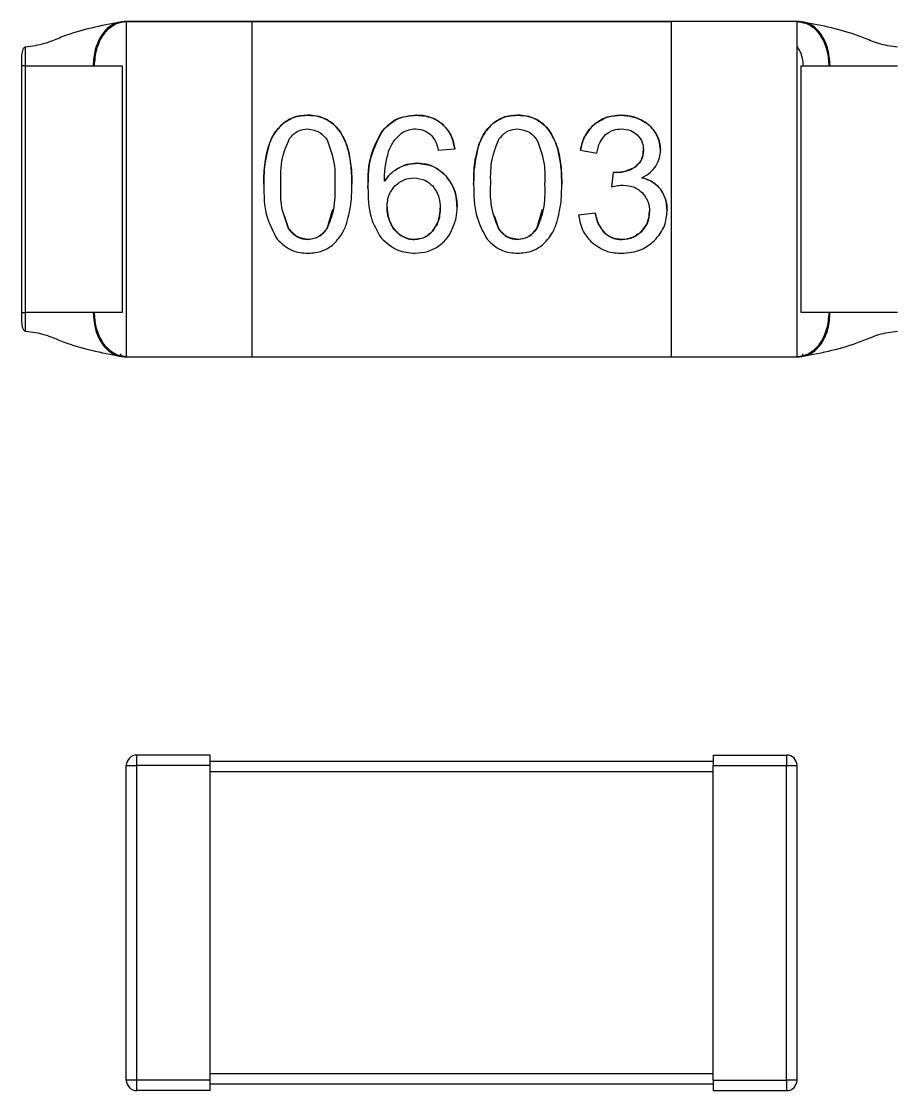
# Model space of a CAD drawing. Header units: millimetres. Extents: x 5 to 292, y 5 to 205.
# Drawn here: x 60.814 to 62.904, y 106.832 to 109.382 of the extents above; entities that cross this region are included whole.
import ezdxf

# ---------------------------------------------------------------- set-up
doc = ezdxf.new("R2010")
doc.units = ezdxf.units.MM

msp = doc.modelspace()

# ---------------------------------------------------------------- linework, layer by layer
at = {"color": 7, "linetype": 'Continuous', "lineweight": 25}
for p, q in [((61.0644, 109.3821), (61.0598, 109.3821)), ((61.3644, 109.3821), (61.0644, 109.3821)), ((61.0644, 109.3821), (61.3644, 109.3821)), ((61.0644, 109.3821), (61.0644, 109.3821)), ((61.0644, 109.3821), (61.0644, 108.5821)), ((61.3644, 109.3821), (61.3644, 109.3821)), ((61.3644, 108.5821), (61.3644, 109.3821)), ((62.3644, 109.3821), (61.3644, 109.3821)), ((61.3644, 109.3821), (62.3644, 109.3821)), ((62.3644, 109.3821), (62.3644, 108.5821)), ((62.6644, 109.3821), (62.3644, 109.3821)), ((62.6644, 109.3821), (62.3644, 109.3821)), ((62.3644, 109.3821), (62.3644, 109.3821)), ((62.6691, 109.3821), (62.6644, 109.3821)), ((62.6644, 108.5821), (62.6644, 109.3821)), ((62.6644, 109.3821), (62.6644, 109.3821)), ((60.8144, 109.2761), (60.8144, 108.6882)), ((60.8244, 108.6882), (60.8244, 109.2761)), ((60.9855, 109.2761), (60.9887, 109.2761)), ((61.0544, 109.2761), (61.0544, 108.6882)), ((62.6744, 108.6882), (62.6744, 109.2761)), ((62.7402, 109.2761), (62.7433, 109.2761)), ((61.8086, 109.0751), (61.848, 109.0781)), ((62.1475, 109.0748), (62.187, 109.0678)), ((62.2259, 109.0221), (62.2215, 108.9874)), ((61.5433, 108.8883), (61.557, 108.9346)), ((62.0439, 108.8883), (62.0576, 108.9346)), ((62.1831, 108.9252), (62.1435, 108.9199)), ((61.4413, 108.9193), (61.4517, 108.8882)), ((61.9418, 108.9193), (61.9522, 108.8882)), ((60.9887, 108.6882), (60.9855, 108.6882)), ((62.7433, 108.6882), (62.7402, 108.6882)), ((61.0506, 108.5839), (61.0515, 108.589)), ((61.0644, 108.5821), (61.3644, 108.5821)), ((61.3644, 108.5821), (62.3644, 108.5821)), ((62.3644, 108.5821), (62.6644, 108.5821)), ((62.6774, 108.589), (62.6782, 108.5839)), ((61.0895, 107.6075), (61.0895, 107.6325)), ((61.2645, 107.6325), (61.0895, 107.6325)), ((61.2645, 107.6075), (61.2645, 107.6325)), ((62.4645, 107.6325), (62.6395, 107.6325)), ((62.4645, 107.6325), (62.4645, 107.6075)), ((62.6395, 107.6325), (62.6395, 107.6075)), ((61.0645, 106.8575), (61.0645, 107.6075)), ((61.0645, 107.6075), (61.0895, 107.6075)), ((61.0895, 106.8575), (61.0895, 107.6075)), ((61.2645, 107.6075), (61.0895, 107.6075)), ((62.4645, 107.6175), (61.2645, 107.6175)), ((61.2645, 106.8575), (61.2645, 107.6075)), ((62.4645, 107.6075), (62.6395, 107.6075)), ((62.4645, 106.8575), (62.4645, 107.6075)), ((62.6395, 106.8575), (62.6395, 107.6075)), ((62.6395, 107.6075), (62.6645, 107.6075)), ((62.6645, 106.8575), (62.6645, 107.6075)), ((62.4645, 107.5925), (61.2645, 107.5925)), ((61.0895, 106.8575), (61.0645, 106.8575)), ((61.0895, 106.8325), (61.0895, 106.8575)), ((61.2645, 106.8575), (61.0895, 106.8575)), ((62.4645, 106.8725), (61.2645, 106.8725)), ((61.2645, 106.8325), (61.2645, 106.8575)), ((62.4645, 106.8575), (62.6395, 106.8575)), ((62.4645, 106.8575), (62.4645, 106.8325)), ((62.6395, 106.8575), (62.6395, 106.8325)), ((62.6645, 106.8575), (62.6395, 106.8575)), ((61.2645, 106.8325), (61.0895, 106.8325)), ((62.4645, 106.8475), (61.2645, 106.8475)), ((62.4645, 106.8325), (62.6395, 106.8325))]:
    msp.add_line(p, q, dxfattribs=at)
for centre, start, end in [((61.0895, 107.6075), 90, 180), ((62.6395, 107.6075), 0, 90), ((61.0895, 106.8575), 180, 270), ((62.6395, 106.8575), 270, 0)]:
    msp.add_arc(centre, 0.025, start, end, dxfattribs=at)
for points, knots in [([(61.0598, 109.3821), (61.013, 109.3736), (60.9544, 109.3629), (60.8934, 109.3377), (60.8617, 109.3255), (60.8398, 109.3228), (60.8246, 109.321)], [0, 0, 0, 0, 0.5831736, 0.729951, 0.8128889, 1, 1, 1, 1]), ([(61.0598, 109.3821), (61.0504, 109.3807), (61.0361, 109.3786), (61.0188, 109.3653), (61.0069, 109.3517), (60.9973, 109.3346), (60.988, 109.3099), (60.9865, 109.2894), (60.9855, 109.2761)], [0, 0, 0, 0, 0.239451, 0.368432, 0.499926, 0.631636, 0.76056, 1, 1, 1, 1]), ([(60.9887, 109.2761), (60.9897, 109.2894), (60.9913, 109.3099), (61.0007, 109.3346), (61.0105, 109.3517), (61.0227, 109.3653), (61.0402, 109.3786), (61.0549, 109.3807), (61.0644, 109.3821)], [0, 0, 0, 0, 0.23944, 0.368364, 0.500074, 0.631568, 0.760549, 1, 1, 1, 1]), ([(61.0644, 109.3821), (61.0636, 109.3821), (61.062, 109.3821), (61.0605, 109.3821), (61.0598, 109.3821)], [0, 0, 0, 0, 0.56, 1, 1, 1, 1]), ([(62.6644, 109.3821), (62.6752, 109.3803), (62.6975, 109.3764), (62.7229, 109.3477), (62.7377, 109.312), (62.7394, 109.2877), (62.7402, 109.2761)], [0, 0, 0, 0, 0.270266, 0.562339, 0.789685, 1, 1, 1, 1]), ([(62.6691, 109.3821), (62.6682, 109.3821), (62.6666, 109.3821), (62.6651, 109.3821), (62.6644, 109.3821)], [0, 0, 0, 0, 0.56, 1, 1, 1, 1]), ([(62.7433, 109.2761), (62.742, 109.2911), (62.7393, 109.3224), (62.7192, 109.3579), (62.6942, 109.3787), (62.6772, 109.381), (62.6691, 109.3821)], [0, 0, 0, 0, 0.2701974, 0.5623763, 0.7897324, 1, 1, 1, 1]), ([(62.9042, 109.321), (62.8889, 109.3229), (62.8667, 109.3256), (62.8348, 109.338), (62.7739, 109.3631), (62.7156, 109.3737), (62.6691, 109.3821)], [0, 0, 0, 0, 0.1897086, 0.2731531, 0.421313, 1, 1, 1, 1]), ([(60.8244, 109.321), (60.8238, 109.3209), (60.8225, 109.3206), (60.8208, 109.3195), (60.8193, 109.3178), (60.8161, 109.3122), (60.8143, 109.2977), (60.8144, 109.2845), (60.8144, 109.2761)], [0, 0, 0, 0, 0.039858, 0.080626, 0.125652, 0.177466, 0.47696, 1, 1, 1, 1]), ([(60.8244, 109.2761), (60.8244, 109.2838), (60.8244, 109.2994), (60.8244, 109.3138), (60.8244, 109.321)], [0, 0, 0, 0, 0.4999896, 1, 1, 1, 1]), ([(62.6644, 109.3218), (62.6669, 109.318), (62.6759, 109.3043), (62.6776, 109.2879), (62.6788, 109.2761)], [0, 0, 0, 0, 0.277069, 1, 1, 1, 1]), ([(60.8246, 109.2761), (60.8395, 109.2761), (60.8692, 109.2761), (60.9119, 109.2761), (60.9519, 109.2761), (60.9743, 109.2761), (60.9855, 109.2761)], [0, 0, 0, 0, 0.249877, 0.499926, 0.750009, 1, 1, 1, 1]), ([(60.9887, 109.2761), (60.9985, 109.2761), (61.0181, 109.2761), (61.0383, 109.2761), (61.0518, 109.2761), (61.0536, 109.2761), (61.0544, 109.2761)], [0, 0, 0, 0, 0.249991, 0.500075, 0.750123, 1, 1, 1, 1]), ([(62.6744, 109.2761), (62.6753, 109.2761), (62.677, 109.2761), (62.6906, 109.2761), (62.7108, 109.2761), (62.7304, 109.2761), (62.7402, 109.2761)], [0, 0, 0, 0, 0.249877, 0.499926, 0.750009, 1, 1, 1, 1]), ([(62.7433, 109.2761), (62.7546, 109.2761), (62.777, 109.2761), (62.817, 109.2761), (62.8597, 109.2761), (62.8894, 109.2761), (62.9042, 109.2761)], [0, 0, 0, 0, 0.249991, 0.500074, 0.750123, 1, 1, 1, 1]), ([(61.4975, 109.1583), (61.4857, 109.1576), (61.4645, 109.1562), (61.4469, 109.1446), (61.4392, 109.1394)], [0, 0, 0, 0, 0.55887, 1, 1, 1, 1]), ([(61.4392, 109.1394), (61.4492, 109.1457), (61.4671, 109.1569), (61.4882, 109.1579), (61.4975, 109.1583)], [0, 0, 0, 0, 0.557591, 1, 1, 1, 1]), ([(61.543, 109.1479), (61.5348, 109.1514), (61.5203, 109.1575), (61.5045, 109.1581), (61.4975, 109.1583)], [0, 0, 0, 0, 0.558813, 1, 1, 1, 1]), ([(61.4975, 109.1583), (61.5064, 109.1579), (61.5222, 109.1571), (61.5366, 109.1507), (61.543, 109.1479)], [0, 0, 0, 0, 0.55941, 1, 1, 1, 1]), ([(61.7566, 109.1583), (61.739, 109.1565), (61.7076, 109.1533), (61.6853, 109.1312), (61.6755, 109.1214)], [0, 0, 0, 0, 0.557391, 1, 1, 1, 1]), ([(61.6755, 109.1214), (61.6883, 109.1334), (61.7114, 109.155), (61.7427, 109.1573), (61.7566, 109.1583)], [0, 0, 0, 0, 0.5563887, 1, 1, 1, 1]), ([(61.8189, 109.137), (61.8083, 109.1441), (61.7893, 109.1568), (61.7666, 109.1579), (61.7566, 109.1583)], [0, 0, 0, 0, 0.557302, 1, 1, 1, 1]), ([(61.7566, 109.1583), (61.7693, 109.1575), (61.7921, 109.1559), (61.8107, 109.1428), (61.8189, 109.137)], [0, 0, 0, 0, 0.558751, 1, 1, 1, 1]), ([(61.998, 109.1583), (61.9862, 109.1576), (61.9651, 109.1562), (61.9475, 109.1446), (61.9397, 109.1394)], [0, 0, 0, 0, 0.55887, 1, 1, 1, 1]), ([(61.9397, 109.1394), (61.9497, 109.1457), (61.9677, 109.1569), (61.9887, 109.1579), (61.998, 109.1583)], [0, 0, 0, 0, 0.557591, 1, 1, 1, 1]), ([(62.0435, 109.1479), (62.0354, 109.1514), (62.0208, 109.1575), (62.005, 109.1581), (61.998, 109.1583)], [0, 0, 0, 0, 0.558813, 1, 1, 1, 1]), ([(61.998, 109.1583), (62.0069, 109.1579), (62.0227, 109.1571), (62.0372, 109.1507), (62.0435, 109.1479)], [0, 0, 0, 0, 0.55941, 1, 1, 1, 1]), ([(62.2444, 109.1583), (62.2313, 109.1574), (62.208, 109.1557), (62.1889, 109.1424), (62.1804, 109.1365)], [0, 0, 0, 0, 0.558637, 1, 1, 1, 1]), ([(62.1804, 109.1365), (62.1913, 109.1437), (62.2108, 109.1566), (62.2341, 109.1578), (62.2444, 109.1583)], [0, 0, 0, 0, 0.557574, 1, 1, 1, 1]), ([(62.2929, 109.147), (62.2842, 109.1507), (62.2686, 109.1573), (62.2518, 109.158), (62.2444, 109.1583)], [0, 0, 0, 0, 0.55907, 1, 1, 1, 1]), ([(62.2444, 109.1583), (62.2538, 109.1578), (62.2707, 109.1568), (62.2861, 109.15), (62.2929, 109.147)], [0, 0, 0, 0, 0.559271, 1, 1, 1, 1]), ([(61.4392, 109.1394), (61.4306, 109.1307), (61.4153, 109.1151), (61.4076, 109.0947), (61.4042, 109.0857)], [0, 0, 0, 0, 0.558315, 1, 1, 1, 1]), ([(61.4042, 109.0857), (61.4087, 109.0971), (61.4167, 109.1175), (61.4323, 109.1327), (61.4392, 109.1394)], [0, 0, 0, 0, 0.559357, 1, 1, 1, 1]), ([(61.4536, 109.1025), (61.4601, 109.1099), (61.4719, 109.123), (61.4894, 109.1248), (61.4971, 109.1256)], [0, 0, 0, 0, 0.556637, 1, 1, 1, 1]), ([(61.4971, 109.1256), (61.5075, 109.1239), (61.5263, 109.1207), (61.5381, 109.106), (61.5433, 109.0995)], [0, 0, 0, 0, 0.555102, 1, 1, 1, 1]), ([(61.5753, 109.1178), (61.5703, 109.1245), (61.5614, 109.1366), (61.5486, 109.1444), (61.543, 109.1479)], [0, 0, 0, 0, 0.559158, 1, 1, 1, 1]), ([(61.543, 109.1479), (61.5501, 109.1434), (61.5627, 109.1353), (61.5714, 109.1232), (61.5753, 109.1178)], [0, 0, 0, 0, 0.558929, 1, 1, 1, 1]), ([(61.721, 109.1153), (61.7267, 109.1187), (61.737, 109.1248), (61.7489, 109.1255), (61.7542, 109.1258)], [0, 0, 0, 0, 0.558251, 1, 1, 1, 1]), ([(61.7542, 109.1258), (61.7625, 109.1249), (61.7775, 109.1233), (61.7887, 109.1133), (61.7937, 109.1089)], [0, 0, 0, 0, 0.55747, 1, 1, 1, 1]), ([(61.848, 109.0781), (61.8455, 109.0906), (61.841, 109.113), (61.8256, 109.1297), (61.8189, 109.137)], [0, 0, 0, 0, 0.558728, 1, 1, 1, 1]), ([(61.8189, 109.137), (61.8272, 109.1275), (61.8422, 109.1103), (61.8462, 109.088), (61.848, 109.0781)], [0, 0, 0, 0, 0.5573, 1, 1, 1, 1]), ([(61.9397, 109.1394), (61.9312, 109.1307), (61.9158, 109.1151), (61.9082, 109.0947), (61.9048, 109.0857)], [0, 0, 0, 0, 0.558315, 1, 1, 1, 1]), ([(61.9048, 109.0857), (61.9093, 109.0971), (61.9173, 109.1175), (61.9328, 109.1327), (61.9397, 109.1394)], [0, 0, 0, 0, 0.559357, 1, 1, 1, 1]), ([(61.9541, 109.1025), (61.9607, 109.1099), (61.9725, 109.123), (61.9899, 109.1248), (61.9976, 109.1256)], [0, 0, 0, 0, 0.556637, 1, 1, 1, 1]), ([(61.9976, 109.1256), (62.008, 109.1239), (62.0268, 109.1207), (62.0386, 109.106), (62.0439, 109.0995)], [0, 0, 0, 0, 0.555102, 1, 1, 1, 1]), ([(62.0758, 109.1178), (62.0708, 109.1245), (62.0619, 109.1366), (62.0492, 109.1444), (62.0435, 109.1479)], [0, 0, 0, 0, 0.559158, 1, 1, 1, 1]), ([(62.0435, 109.1479), (62.0506, 109.1434), (62.0632, 109.1353), (62.072, 109.1232), (62.0758, 109.1178)], [0, 0, 0, 0, 0.558929, 1, 1, 1, 1]), ([(62.1804, 109.1365), (62.1714, 109.1265), (62.1552, 109.1086), (62.1498, 109.0852), (62.1475, 109.0748)], [0, 0, 0, 0, 0.557511, 1, 1, 1, 1]), ([(62.1475, 109.0748), (62.1507, 109.088), (62.1565, 109.1114), (62.1731, 109.1288), (62.1804, 109.1365)], [0, 0, 0, 0, 0.558943, 1, 1, 1, 1]), ([(62.2068, 109.1113), (62.2132, 109.1161), (62.2247, 109.1245), (62.239, 109.1254), (62.2452, 109.1258)], [0, 0, 0, 0, 0.557354, 1, 1, 1, 1]), ([(62.2452, 109.1258), (62.2531, 109.1252), (62.2673, 109.1241), (62.2784, 109.1154), (62.2833, 109.1115)], [0, 0, 0, 0, 0.558379, 1, 1, 1, 1]), ([(62.3269, 109.1162), (62.3217, 109.1232), (62.3124, 109.1359), (62.2989, 109.1436), (62.2929, 109.147)], [0, 0, 0, 0, 0.558608, 1, 1, 1, 1]), ([(62.2929, 109.147), (62.3005, 109.1426), (62.3139, 109.1345), (62.3229, 109.1218), (62.3269, 109.1162)], [0, 0, 0, 0, 0.559053, 1, 1, 1, 1]), ([(61.4331, 108.9938), (61.4329, 109.0149), (61.4326, 109.0526), (61.4472, 109.0873), (61.4536, 109.1025)], [0, 0, 0, 0, 0.560745, 1, 1, 1, 1]), ([(61.5953, 109.0699), (61.5926, 109.0793), (61.5878, 109.096), (61.5791, 109.1112), (61.5753, 109.1178)], [0, 0, 0, 0, 0.559794, 1, 1, 1, 1]), ([(61.5753, 109.1178), (61.5801, 109.1093), (61.5886, 109.0941), (61.5932, 109.0773), (61.5953, 109.0699)], [0, 0, 0, 0, 0.55945, 1, 1, 1, 1]), ([(61.6755, 109.1214), (61.6631, 109.0976), (61.641, 109.0549), (61.641, 109.0069), (61.641, 108.9856)], [0, 0, 0, 0, 0.556607, 1, 1, 1, 1]), ([(61.641, 108.9856), (61.6414, 109.0127), (61.642, 109.0609), (61.6653, 109.103), (61.6755, 109.1214)], [0, 0, 0, 0, 0.560298, 1, 1, 1, 1]), ([(61.6915, 109.0755), (61.6955, 109.0841), (61.7027, 109.0993), (61.7154, 109.1104), (61.721, 109.1153)], [0, 0, 0, 0, 0.559371, 1, 1, 1, 1]), ([(61.7937, 109.1089), (61.7976, 109.1031), (61.8046, 109.0927), (61.8074, 109.0805), (61.8086, 109.0751)], [0, 0, 0, 0, 0.558129, 1, 1, 1, 1]), ([(61.9337, 108.9938), (61.9335, 109.0149), (61.9331, 109.0526), (61.9477, 109.0873), (61.9541, 109.1025)], [0, 0, 0, 0, 0.560745, 1, 1, 1, 1]), ([(62.0958, 109.0699), (62.0931, 109.0793), (62.0883, 109.096), (62.0796, 109.1112), (62.0758, 109.1178)], [0, 0, 0, 0, 0.559794, 1, 1, 1, 1]), ([(62.0758, 109.1178), (62.0806, 109.1093), (62.0891, 109.0941), (62.0938, 109.0773), (62.0958, 109.0699)], [0, 0, 0, 0, 0.55945, 1, 1, 1, 1]), ([(62.187, 109.0678), (62.1887, 109.0769), (62.1919, 109.093), (62.2022, 109.1057), (62.2068, 109.1113)], [0, 0, 0, 0, 0.559565, 1, 1, 1, 1]), ([(62.2833, 109.1115), (62.288, 109.1056), (62.2966, 109.095), (62.2976, 109.0815), (62.298, 109.0755)], [0, 0, 0, 0, 0.557163, 1, 1, 1, 1]), ([(62.3386, 109.0746), (62.338, 109.0828), (62.3368, 109.0975), (62.3299, 109.1104), (62.3269, 109.1162)], [0, 0, 0, 0, 0.558809, 1, 1, 1, 1]), ([(62.3269, 109.1162), (62.3306, 109.1088), (62.3373, 109.0957), (62.3382, 109.0811), (62.3386, 109.0746)], [0, 0, 0, 0, 0.558988, 1, 1, 1, 1]), ([(61.4042, 109.0857), (61.4001, 109.0688), (61.3928, 109.0386), (61.3926, 109.0075), (61.3925, 108.9938)], [0, 0, 0, 0, 0.5593158, 1, 1, 1, 1]), ([(61.3925, 108.9938), (61.3927, 109.0112), (61.3932, 109.0423), (61.4009, 109.0725), (61.4042, 109.0857)], [0, 0, 0, 0, 0.559971, 1, 1, 1, 1]), ([(61.5433, 109.0995), (61.5504, 109.0804), (61.5632, 109.0462), (61.5623, 109.0099), (61.5619, 108.9938)], [0, 0, 0, 0, 0.5571113, 1, 1, 1, 1]), ([(61.6803, 109.001), (61.6806, 109.0152), (61.6811, 109.0406), (61.6883, 109.0648), (61.6915, 109.0755)], [0, 0, 0, 0, 0.560059, 1, 1, 1, 1]), ([(61.9048, 109.0857), (61.9007, 109.0688), (61.8933, 109.0386), (61.8931, 109.0075), (61.893, 108.9938)], [0, 0, 0, 0, 0.5593158, 1, 1, 1, 1]), ([(61.893, 108.9938), (61.8933, 109.0112), (61.8937, 109.0423), (61.9014, 109.0725), (61.9048, 109.0857)], [0, 0, 0, 0, 0.559971, 1, 1, 1, 1]), ([(62.0439, 109.0995), (62.051, 109.0804), (62.0637, 109.0462), (62.0628, 109.0099), (62.0624, 108.9938)], [0, 0, 0, 0, 0.5571113, 1, 1, 1, 1]), ([(62.298, 109.0755), (62.2971, 109.0664), (62.2955, 109.0501), (62.2832, 109.0395), (62.2778, 109.0349)], [0, 0, 0, 0, 0.557306, 1, 1, 1, 1]), ([(62.2778, 109.0349), (62.2844, 109.041), (62.2965, 109.0521), (62.2975, 109.0683), (62.298, 109.0755)], [0, 0, 0, 0, 0.5547809, 1, 1, 1, 1]), ([(62.3274, 109.0366), (62.331, 109.0433), (62.3375, 109.0552), (62.3383, 109.0687), (62.3386, 109.0746)], [0, 0, 0, 0, 0.55868, 1, 1, 1, 1]), ([(61.6025, 108.9938), (61.6024, 109.0081), (61.6022, 109.0337), (61.5974, 109.0588), (61.5953, 109.0699)], [0, 0, 0, 0, 0.560005, 1, 1, 1, 1]), ([(61.5953, 109.0699), (61.5978, 109.0558), (61.6024, 109.0306), (61.6025, 109.005), (61.6025, 108.9938)], [0, 0, 0, 0, 0.559581, 1, 1, 1, 1]), ([(62.1031, 108.9938), (62.103, 109.0081), (62.1027, 109.0337), (62.0979, 109.0588), (62.0958, 109.0699)], [0, 0, 0, 0, 0.560005, 1, 1, 1, 1]), ([(62.0958, 109.0699), (62.0984, 109.0558), (62.103, 109.0306), (62.103, 109.005), (62.1031, 108.9938)], [0, 0, 0, 0, 0.559581, 1, 1, 1, 1]), ([(61.7153, 109.0333), (61.7076, 109.0285), (61.6939, 109.0199), (61.6845, 109.0068), (61.6803, 109.001)], [0, 0, 0, 0, 0.558753, 1, 1, 1, 1]), ([(61.6803, 109.001), (61.6857, 109.0083), (61.6954, 109.0213), (61.7092, 109.0296), (61.7153, 109.0333)], [0, 0, 0, 0, 0.559248, 1, 1, 1, 1]), ([(61.7585, 109.0439), (61.7501, 109.0433), (61.7351, 109.0422), (61.7213, 109.036), (61.7153, 109.0333)], [0, 0, 0, 0, 0.559124, 1, 1, 1, 1]), ([(61.7153, 109.0333), (61.723, 109.0367), (61.7369, 109.0427), (61.7519, 109.0435), (61.7585, 109.0439)], [0, 0, 0, 0, 0.559211, 1, 1, 1, 1]), ([(61.8259, 109.0148), (61.8149, 109.024), (61.7953, 109.0407), (61.7698, 109.0429), (61.7585, 109.0439)], [0, 0, 0, 0, 0.557548, 1, 1, 1, 1]), ([(61.7585, 109.0439), (61.7728, 109.0422), (61.7984, 109.0393), (61.8175, 109.0223), (61.8259, 109.0148)], [0, 0, 0, 0, 0.55734, 1, 1, 1, 1]), ([(62.2778, 109.0349), (62.2698, 109.0306), (62.2555, 109.023), (62.2394, 109.0221), (62.2323, 109.0217)], [0, 0, 0, 0, 0.558613, 1, 1, 1, 1]), ([(62.2323, 109.0217), (62.2413, 109.0223), (62.2575, 109.0235), (62.2715, 109.0314), (62.2778, 109.0349)], [0, 0, 0, 0, 0.5588654, 1, 1, 1, 1]), ([(62.2942, 109.0094), (62.3015, 109.0132), (62.3145, 109.02), (62.3235, 109.0315), (62.3274, 109.0366)], [0, 0, 0, 0, 0.5592534, 1, 1, 1, 1]), ([(61.7052, 108.9897), (61.7126, 108.9959), (61.7259, 109.0069), (61.7431, 109.0083), (61.7506, 109.0089)], [0, 0, 0, 0, 0.557502, 1, 1, 1, 1]), ([(61.7506, 109.0089), (61.7602, 109.0079), (61.7772, 109.0062), (61.7899, 108.9947), (61.7955, 108.9897)], [0, 0, 0, 0, 0.557532, 1, 1, 1, 1]), ([(61.8537, 108.9395), (61.8525, 108.9551), (61.8504, 108.983), (61.8334, 109.005), (61.8259, 109.0148)], [0, 0, 0, 0, 0.558464, 1, 1, 1, 1]), ([(61.8259, 109.0148), (61.8351, 109.0022), (61.8515, 108.9795), (61.853, 108.9518), (61.8537, 108.9395)], [0, 0, 0, 0, 0.557071, 1, 1, 1, 1]), ([(62.2323, 109.0217), (62.2311, 109.0217), (62.229, 109.0218), (62.2268, 109.022), (62.2259, 109.0221)], [0, 0, 0, 0, 0.559919, 1, 1, 1, 1]), ([(62.3386, 108.982), (62.3316, 108.9892), (62.3191, 109.0022), (62.3019, 109.0072), (62.2942, 109.0094)], [0, 0, 0, 0, 0.557694, 1, 1, 1, 1]), ([(62.2942, 109.0094), (62.3039, 109.0064), (62.3211, 109.001), (62.3333, 108.9878), (62.3386, 108.982)], [0, 0, 0, 0, 0.558645, 1, 1, 1, 1]), ([(61.3925, 108.9938), (61.3927, 108.9678), (61.3932, 108.9215), (61.4148, 108.8807), (61.4243, 108.8628)], [0, 0, 0, 0, 0.560387, 1, 1, 1, 1]), ([(61.4517, 108.8882), (61.4446, 108.9072), (61.4318, 108.9413), (61.4327, 108.9777), (61.4331, 108.9938)], [0, 0, 0, 0, 0.557129, 1, 1, 1, 1]), ([(61.5619, 108.9938), (61.5622, 108.9733), (61.5628, 108.9369), (61.5493, 108.9031), (61.5433, 108.8883)], [0, 0, 0, 0, 0.560913, 1, 1, 1, 1]), ([(61.5909, 108.9023), (61.595, 108.9191), (61.6022, 108.9492), (61.6024, 108.9801), (61.6025, 108.9938)], [0, 0, 0, 0, 0.559331, 1, 1, 1, 1]), ([(61.641, 108.9856), (61.6413, 108.9617), (61.6417, 108.9189), (61.6629, 108.882), (61.6722, 108.8658)], [0, 0, 0, 0, 0.560405, 1, 1, 1, 1]), ([(61.6865, 108.9393), (61.6873, 108.9497), (61.6886, 108.9685), (61.7001, 108.9832), (61.7052, 108.9897)], [0, 0, 0, 0, 0.558512, 1, 1, 1, 1]), ([(61.7955, 108.9897), (61.8015, 108.9808), (61.8123, 108.9648), (61.813, 108.9456), (61.8133, 108.9371)], [0, 0, 0, 0, 0.556751, 1, 1, 1, 1]), ([(61.893, 108.9938), (61.8933, 108.9678), (61.8937, 108.9215), (61.9154, 108.8807), (61.9249, 108.8628)], [0, 0, 0, 0, 0.560387, 1, 1, 1, 1]), ([(61.9522, 108.8882), (61.9451, 108.9072), (61.9324, 108.9413), (61.9333, 108.9777), (61.9337, 108.9938)], [0, 0, 0, 0, 0.557129, 1, 1, 1, 1]), ([(62.0624, 108.9938), (62.0628, 108.9733), (62.0633, 108.9369), (62.0498, 108.9031), (62.0439, 108.8883)], [0, 0, 0, 0, 0.560913, 1, 1, 1, 1]), ([(62.0914, 108.9023), (62.0955, 108.9191), (62.1028, 108.9492), (62.103, 108.9801), (62.1031, 108.9938)], [0, 0, 0, 0, 0.559331, 1, 1, 1, 1]), ([(62.2215, 108.9874), (62.2266, 108.9887), (62.2358, 108.991), (62.2453, 108.9915), (62.2494, 108.9918)], [0, 0, 0, 0, 0.559977, 1, 1, 1, 1]), ([(62.2494, 108.9918), (62.2589, 108.991), (62.2758, 108.9895), (62.2889, 108.9788), (62.2947, 108.9741)], [0, 0, 0, 0, 0.55812, 1, 1, 1, 1]), ([(62.2947, 108.9741), (62.3005, 108.9667), (62.3109, 108.9534), (62.312, 108.9366), (62.3125, 108.9292)], [0, 0, 0, 0, 0.557128, 1, 1, 1, 1]), ([(62.3544, 108.93), (62.3538, 108.9405), (62.3527, 108.9592), (62.3429, 108.975), (62.3386, 108.982)], [0, 0, 0, 0, 0.559038, 1, 1, 1, 1]), ([(62.3386, 108.982), (62.3439, 108.973), (62.3533, 108.9569), (62.3541, 108.9383), (62.3544, 108.93)], [0, 0, 0, 0, 0.557779, 1, 1, 1, 1]), ([(61.6952, 108.9002), (61.6924, 108.9072), (61.6874, 108.9198), (61.6868, 108.9333), (61.6865, 108.9393)], [0, 0, 0, 0, 0.559307, 1, 1, 1, 1]), ([(61.6865, 108.9393), (61.6869, 108.9317), (61.6878, 108.9182), (61.6929, 108.9057), (61.6952, 108.9002)], [0, 0, 0, 0, 0.559284, 1, 1, 1, 1]), ([(61.8133, 108.9371), (61.8127, 108.9259), (61.8116, 108.9058), (61.8002, 108.8894), (61.7952, 108.8821)], [0, 0, 0, 0, 0.559132, 1, 1, 1, 1]), ([(61.7952, 108.8821), (61.8013, 108.8915), (61.8123, 108.9083), (61.813, 108.9282), (61.8133, 108.9371)], [0, 0, 0, 0, 0.556906, 1, 1, 1, 1]), ([(61.8406, 108.8831), (61.8448, 108.8933), (61.8524, 108.9113), (61.8533, 108.9309), (61.8537, 108.9395)], [0, 0, 0, 0, 0.5591236, 1, 1, 1, 1]), ([(62.2062, 108.8768), (62.1999, 108.8848), (62.1886, 108.8993), (62.1847, 108.9173), (62.1831, 108.9252)], [0, 0, 0, 0, 0.557257, 1, 1, 1, 1]), ([(62.1831, 108.9252), (62.1853, 108.9151), (62.1894, 108.8972), (62.2011, 108.883), (62.2062, 108.8768)], [0, 0, 0, 0, 0.559958, 1, 1, 1, 1]), ([(62.3125, 108.9292), (62.3115, 108.9191), (62.3098, 108.9012), (62.2983, 108.8874), (62.2933, 108.8813)], [0, 0, 0, 0, 0.557873, 1, 1, 1, 1]), ([(62.2933, 108.8813), (62.2995, 108.8892), (62.3106, 108.9034), (62.3119, 108.9213), (62.3125, 108.9292)], [0, 0, 0, 0, 0.557365, 1, 1, 1, 1]), ([(62.3237, 108.8585), (62.3335, 108.8702), (62.3512, 108.891), (62.3534, 108.9181), (62.3544, 108.93)], [0, 0, 0, 0, 0.557484, 1, 1, 1, 1]), ([(61.5561, 108.8484), (61.5646, 108.8572), (61.5799, 108.8728), (61.5875, 108.8932), (61.5909, 108.9023)], [0, 0, 0, 0, 0.558322, 1, 1, 1, 1]), ([(61.7194, 108.8717), (61.7138, 108.8761), (61.7037, 108.8839), (61.6978, 108.8952), (61.6952, 108.9002)], [0, 0, 0, 0, 0.558451, 1, 1, 1, 1]), ([(61.6952, 108.9002), (61.6986, 108.8939), (61.7047, 108.8826), (61.7149, 108.8751), (61.7194, 108.8717)], [0, 0, 0, 0, 0.559059, 1, 1, 1, 1]), ([(62.0566, 108.8484), (62.0651, 108.8572), (62.0804, 108.8728), (62.0881, 108.8932), (62.0914, 108.9023)], [0, 0, 0, 0, 0.558322, 1, 1, 1, 1]), ([(62.1435, 108.9199), (62.1461, 108.906), (62.1508, 108.8811), (62.1679, 108.8626), (62.1755, 108.8545)], [0, 0, 0, 0, 0.558222, 1, 1, 1, 1]), ([(61.4975, 108.8619), (61.4872, 108.8637), (61.4685, 108.867), (61.4569, 108.8817), (61.4517, 108.8882)], [0, 0, 0, 0, 0.55493, 1, 1, 1, 1]), ([(61.4517, 108.8882), (61.4585, 108.8801), (61.4707, 108.8656), (61.4893, 108.8631), (61.4975, 108.8619)], [0, 0, 0, 0, 0.557844, 1, 1, 1, 1]), ([(61.5433, 108.8883), (61.5365, 108.8802), (61.5243, 108.8656), (61.5057, 108.8631), (61.4975, 108.8619)], [0, 0, 0, 0, 0.5578609, 1, 1, 1, 1]), ([(61.4975, 108.8619), (61.5079, 108.8637), (61.5265, 108.867), (61.5381, 108.8817), (61.5433, 108.8883)], [0, 0, 0, 0, 0.554884, 1, 1, 1, 1]), ([(61.7522, 108.8619), (61.7457, 108.8625), (61.7341, 108.8635), (61.7239, 108.8692), (61.7194, 108.8717)], [0, 0, 0, 0, 0.558638, 1, 1, 1, 1]), ([(61.7194, 108.8717), (61.7252, 108.8686), (61.7355, 108.8631), (61.7471, 108.8623), (61.7522, 108.8619)], [0, 0, 0, 0, 0.559004, 1, 1, 1, 1]), ([(61.7952, 108.8821), (61.7884, 108.8758), (61.7761, 108.8644), (61.7595, 108.8627), (61.7522, 108.8619)], [0, 0, 0, 0, 0.557723, 1, 1, 1, 1]), ([(61.7522, 108.8619), (61.7614, 108.8632), (61.7781, 108.8654), (61.79, 108.877), (61.7952, 108.8821)], [0, 0, 0, 0, 0.556707, 1, 1, 1, 1]), ([(61.8047, 108.8433), (61.8129, 108.8493), (61.8277, 108.8602), (61.8367, 108.8761), (61.8406, 108.8831)], [0, 0, 0, 0, 0.558596, 1, 1, 1, 1]), ([(61.998, 108.8619), (61.9877, 108.8637), (61.9691, 108.867), (61.9574, 108.8817), (61.9522, 108.8882)], [0, 0, 0, 0, 0.5549298, 1, 1, 1, 1]), ([(61.9522, 108.8882), (61.959, 108.8801), (61.9712, 108.8656), (61.9898, 108.8631), (61.998, 108.8619)], [0, 0, 0, 0, 0.557844, 1, 1, 1, 1]), ([(62.0439, 108.8883), (62.0371, 108.8802), (62.0249, 108.8656), (62.0063, 108.8631), (61.998, 108.8619)], [0, 0, 0, 0, 0.5578609, 1, 1, 1, 1]), ([(61.998, 108.8619), (62.0084, 108.8637), (62.0271, 108.867), (62.0387, 108.8817), (62.0439, 108.8883)], [0, 0, 0, 0, 0.554884, 1, 1, 1, 1]), ([(62.2461, 108.8619), (62.2379, 108.8627), (62.2232, 108.864), (62.2114, 108.8728), (62.2062, 108.8768)], [0, 0, 0, 0, 0.558206, 1, 1, 1, 1]), ([(62.2062, 108.8768), (62.2129, 108.872), (62.225, 108.8633), (62.2396, 108.8624), (62.2461, 108.8619)], [0, 0, 0, 0, 0.5576151, 1, 1, 1, 1]), ([(62.2933, 108.8813), (62.2855, 108.875), (62.2716, 108.8639), (62.2539, 108.8625), (62.2461, 108.8619)], [0, 0, 0, 0, 0.5574509, 1, 1, 1, 1]), ([(62.2461, 108.8619), (62.256, 108.8629), (62.2738, 108.8648), (62.2873, 108.8762), (62.2933, 108.8813)], [0, 0, 0, 0, 0.557708, 1, 1, 1, 1]), ([(61.4243, 108.8628), (61.4359, 108.8519), (61.4567, 108.8323), (61.485, 108.8303), (61.4975, 108.8294)], [0, 0, 0, 0, 0.5561399, 1, 1, 1, 1]), ([(61.4975, 108.8294), (61.5094, 108.8302), (61.5306, 108.8316), (61.5483, 108.8433), (61.5561, 108.8484)], [0, 0, 0, 0, 0.558877, 1, 1, 1, 1]), ([(61.6722, 108.8658), (61.6851, 108.8541), (61.7082, 108.833), (61.7391, 108.8305), (61.7528, 108.8294)], [0, 0, 0, 0, 0.5568551, 1, 1, 1, 1]), ([(61.9249, 108.8628), (61.9364, 108.8519), (61.9572, 108.8323), (61.9855, 108.8303), (61.998, 108.8294)], [0, 0, 0, 0, 0.5561399, 1, 1, 1, 1]), ([(61.998, 108.8294), (62.0099, 108.8302), (62.0312, 108.8316), (62.0488, 108.8433), (62.0566, 108.8484)], [0, 0, 0, 0, 0.558877, 1, 1, 1, 1]), ([(62.1755, 108.8545), (62.1874, 108.8462), (62.2087, 108.8313), (62.2345, 108.8298), (62.2459, 108.8292)], [0, 0, 0, 0, 0.557387, 1, 1, 1, 1]), ([(62.2459, 108.8292), (62.262, 108.8305), (62.2909, 108.833), (62.3137, 108.8507), (62.3237, 108.8585)], [0, 0, 0, 0, 0.5582776, 1, 1, 1, 1]), ([(61.7528, 108.8294), (61.763, 108.8301), (61.7813, 108.8312), (61.7975, 108.8396), (61.8047, 108.8433)], [0, 0, 0, 0, 0.559085, 1, 1, 1, 1]), ([(60.8144, 108.6882), (60.8145, 108.6823), (60.8145, 108.6729), (60.8151, 108.6596), (60.8169, 108.6506), (60.8205, 108.6454), (60.8227, 108.6438), (60.8239, 108.6434), (60.8244, 108.6432)], [0, 0, 0, 0, 0.367392, 0.580228, 0.833727, 0.922723, 0.961906, 1, 1, 1, 1]), ([(60.8244, 108.6432), (60.8244, 108.6505), (60.8244, 108.6649), (60.8244, 108.6804), (60.8244, 108.6882)], [0, 0, 0, 0, 0.50001, 1, 1, 1, 1]), ([(60.9855, 108.6882), (60.9743, 108.6882), (60.9519, 108.6882), (60.9119, 108.6882), (60.8692, 108.6882), (60.8395, 108.6882), (60.8246, 108.6882)], [0, 0, 0, 0, 0.249991, 0.500074, 0.750123, 1, 1, 1, 1]), ([(60.9855, 108.6882), (60.9868, 108.6732), (60.9896, 108.6419), (61.0097, 108.6063), (61.0346, 108.5856), (61.0516, 108.5833), (61.0598, 108.5821)], [0, 0, 0, 0, 0.270191, 0.562378, 0.789736, 1, 1, 1, 1]), ([(61.0544, 108.6882), (61.0536, 108.6882), (61.0518, 108.6882), (61.0383, 108.6882), (61.0181, 108.6882), (60.9985, 108.6882), (60.9887, 108.6882)], [0, 0, 0, 0, 0.249877, 0.499926, 0.750009, 1, 1, 1, 1]), ([(61.0644, 108.5821), (61.0537, 108.584), (61.0314, 108.5879), (61.006, 108.6166), (60.9912, 108.6523), (60.9895, 108.6765), (60.9887, 108.6882)], [0, 0, 0, 0, 0.270263, 0.562341, 0.78969, 1, 1, 1, 1]), ([(62.7402, 108.6882), (62.7392, 108.6749), (62.7376, 108.6543), (62.7281, 108.6297), (62.7184, 108.6126), (62.7062, 108.599), (62.6886, 108.5857), (62.674, 108.5835), (62.6644, 108.5821)], [0, 0, 0, 0, 0.239453, 0.368374, 0.500073, 0.631562, 0.760539, 1, 1, 1, 1]), ([(62.6691, 108.5821), (62.6784, 108.5835), (62.6928, 108.5857), (62.7101, 108.599), (62.722, 108.6126), (62.7316, 108.6297), (62.7408, 108.6543), (62.7424, 108.6749), (62.7433, 108.6882)], [0, 0, 0, 0, 0.239461, 0.368438, 0.499927, 0.631626, 0.760547, 1, 1, 1, 1]), ([(62.7402, 108.6882), (62.7304, 108.6882), (62.7108, 108.6882), (62.6906, 108.6882), (62.677, 108.6882), (62.6753, 108.6882), (62.6744, 108.6882)], [0, 0, 0, 0, 0.249991, 0.500075, 0.750123, 1, 1, 1, 1]), ([(62.9042, 108.6882), (62.8894, 108.6882), (62.8597, 108.6882), (62.817, 108.6882), (62.777, 108.6882), (62.7546, 108.6882), (62.7433, 108.6882)], [0, 0, 0, 0, 0.249877, 0.499926, 0.750009, 1, 1, 1, 1]), ([(60.8246, 108.6432), (60.84, 108.6414), (60.8622, 108.6387), (60.8941, 108.6263), (60.955, 108.6012), (61.0133, 108.5906), (61.0598, 108.5821)], [0, 0, 0, 0, 0.189709, 0.273153, 0.421313, 1, 1, 1, 1]), ([(62.6691, 108.5821), (62.7159, 108.5907), (62.7745, 108.6014), (62.8355, 108.6266), (62.8672, 108.6388), (62.8891, 108.6414), (62.9042, 108.6432)], [0, 0, 0, 0, 0.583174, 0.729951, 0.812889, 1, 1, 1, 1]), ([(61.0598, 108.5821), (61.0607, 108.5821), (61.0622, 108.5821), (61.0638, 108.5821), (61.0644, 108.5821)], [0, 0, 0, 0, 0.56, 1, 1, 1, 1]), ([(62.6644, 108.5821), (62.6653, 108.5821), (62.6668, 108.5821), (62.6684, 108.5821), (62.6691, 108.5821)], [0, 0, 0, 0, 0.56, 1, 1, 1, 1])]:
    msp.add_open_spline(points, degree=3, knots=knots, dxfattribs=at)
for points in [[(60.8244, 109.2761), (60.8231, 109.2761), (60.8205, 109.2761), (60.8172, 109.2761), (60.8149, 109.2761), (60.8146, 109.2761), (60.8144, 109.2761)], [(60.8144, 108.6882), (60.8146, 108.6882), (60.8149, 108.6882), (60.8172, 108.6882), (60.8205, 108.6882), (60.8231, 108.6882), (60.8244, 108.6882)]]:
    msp.add_open_spline(points, degree=3, dxfattribs=at)

doc.saveas('drawing.dxf')
